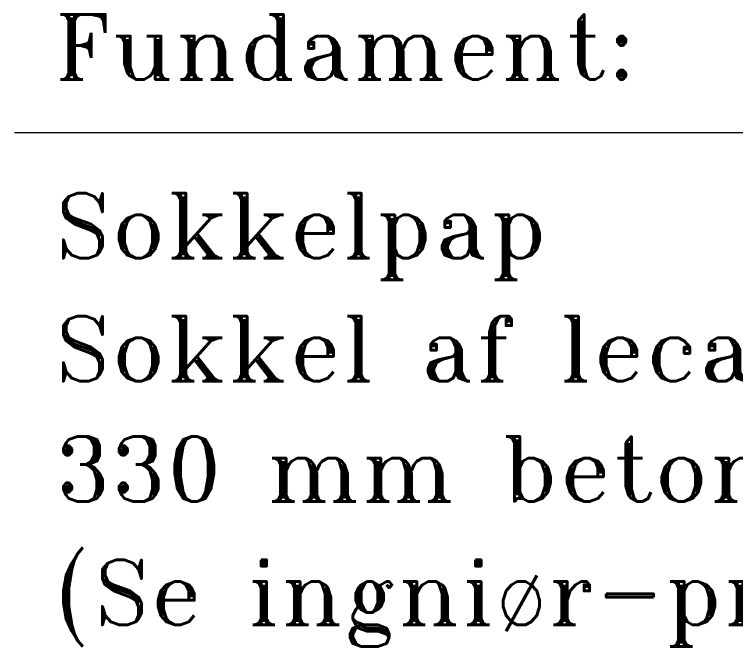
# Model space of a CAD drawing. Header units: millimetres. Extents: x -17350 to 3652, y -2474 to 12378.
# Drawn here: x -15480 to -14481, y 1691 to 2567 of the extents above; entities that cross this region are included whole.
import ezdxf

# ---------------------------------------------------------------- set-up
doc = ezdxf.new("R2010")
doc.units = ezdxf.units.MM
doc.layers.add('TEKST', color=4, linetype='Continuous', lineweight=9)
doc.styles.add('ROMANT', font='romant.shx')

msp = doc.modelspace()

# ---------------------------------------------------------------- linework, layer by layer
at = {"layer": 'TEKST'}
msp.add_line((-15479.78, 2403.11), (-14245.82, 2403.11), dxfattribs=at)

# ---------------------------------------------------------------- texts
at = {"layer": 'TEKST', "style": 'ROMANT'}
for s, p in [('Fundament:', (-15423.47, 2476.68)), ('Sokkelpap', (-15423.47, 2228.77)), ('Sokkel af lecablokke med sokkelpuds', (-15423.47, 2058.47)), ('330 mm beton ført til fast bund og frostfri dybde.', (-15423.47, 1891.74)), ('(Se ingniør-projekt)', (-15423.47, 1720.7))]:
    msp.add_text(s, height=90, dxfattribs=at).set_placement(p)

doc.saveas('drawing.dxf')
